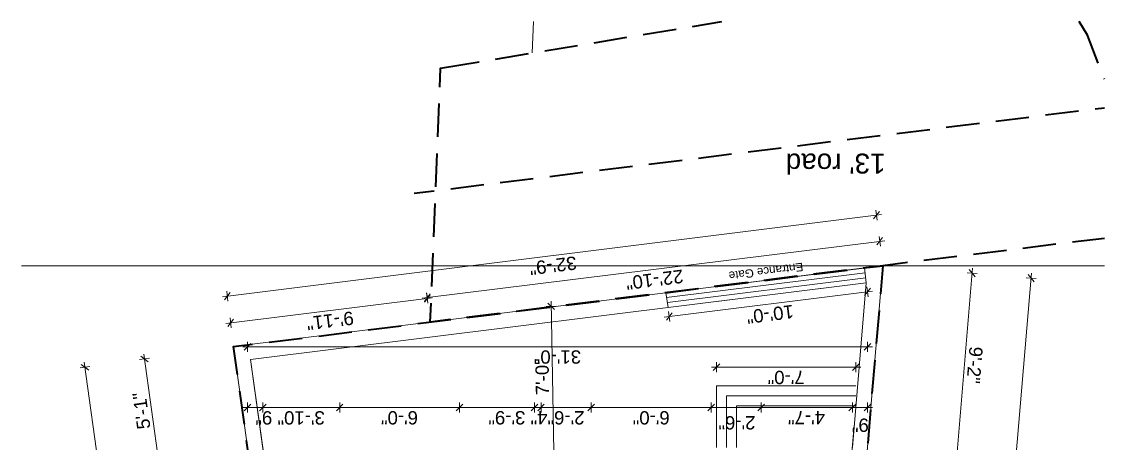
# Model space of a CAD drawing. Header units: inches. Extents: x 45643 to 78083, y -17830 to -3084.
# Drawn here: x 58383 to 59033, y -12659 to -12406 of the extents above; entities that cross this region are included whole.
import ezdxf

# ---------------------------------------------------------------- set-up
doc = ezdxf.new("R2010")
doc.units = ezdxf.units.IN
doc.header["$MEASUREMENT"] = 0
for name, color, linetype in [('PDF_0', 7, 'Continuous'), ('PDF_1. window', 7, 'Continuous'), ('PDF_A-DIM', 7, 'Continuous'), ('PDF_Boundary', 7, 'Continuous'), ('PDF_Dim_plan', 7, 'Continuous'), ('PDF_hatch', 7, 'Continuous'), ('PDF_line', 7, 'Continuous'), ('PDF_T-TEXT', 7, 'Continuous'), ('PDF_Text', 7, 'Continuous'), ('PDF_家具外线', 7, 'Continuous')]:
    doc.layers.add(name, color=color, linetype=linetype)
doc.styles.add('PDF Arial', font='arial.ttf')

msp = doc.modelspace()

# ---------------------------------------------------------------- linework, layer by layer
at = {"layer": 'PDF_0', "lineweight": 9}
for points in [[(58894.39, -12524.19), (58897.87, -12519.69)], [(58896.34, -12539.9), (58899.81, -12535.45)], [(58955.44, -12559), (58951.78, -12554.69)], [(58990.77, -12562.02), (58987.15, -12557.7)], [(58507.87, -12568.37), (58504.39, -12572.82)], [(58628.02, -12569.34), (58624.55, -12573.84)], [(58624.59, -12574.21), (58628.07, -12569.76)], [(58888.97, -12570.31), (58892.44, -12565.86)], [(58509.91, -12584.5), (58506.43, -12588.95)], [(58773.35, -12580.7), (58769.88, -12585.15)], [(58520.34, -12599.05), (58516.35, -12603.04)], [(58888.69, -12603.04), (58892.67, -12599.05)], [(58458.68, -12610.09), (58454.19, -12606.66)], [(58422.9, -12615.05), (58418.4, -12611.62)], [(58802, -12611.34), (58797.97, -12615.37)], [(58881.73, -12615.37), (58885.72, -12611.34)], [(58520.34, -12635.63), (58516.35, -12639.62)], [(58888.64, -12639.62), (58892.67, -12635.63)]]:
    msp.add_lwpolyline(points, dxfattribs=at)
for points in [[(58529.42, -12635.63), (58525.44, -12639.62)], [(58575.64, -12635.63), (58571.66, -12639.62)], [(58647.63, -12635.63), (58643.65, -12639.62)], [(58692.6, -12635.63), (58688.61, -12639.62)], [(58696.59, -12635.63), (58692.6, -12639.62)], [(58726.81, -12635.63), (58722.82, -12639.62)], [(58798.85, -12635.63), (58794.82, -12639.62)], [(58828.84, -12635.63), (58824.85, -12639.62)], [(58883.64, -12635.63), (58879.6, -12639.62)]]:
    msp.add_lwpolyline(points, close=True, dxfattribs=at)
at = {"layer": 'PDF_1. window', "lineweight": 15}
for points in [[(58817.44, -12562.62), (58888.87, -12553.67), (58889.99, -12562.62), (58770.94, -12577.45), (58769.6, -12568.55)], [(58770.02, -12571.52), (58889.24, -12556.68)], [(58889.62, -12559.65), (58770.48, -12574.49)]]:
    msp.add_lwpolyline(points, dxfattribs=at)
at = {"layer": 'PDF_A-DIM', "lineweight": 5}
msp.add_lwpolyline([(59033, -12552.33), (58382.61, -12552.33)], dxfattribs=at)
msp.add_lwpolyline([(58899.91, -12552.33), (58858.23, -13044.59), (58565.44, -13001.15), (58509.91, -12600.96)], close=True, dxfattribs=at)
at = {"layer": 'PDF_A-DIM', "lineweight": 9}
for points in [[(58944.13, -12669.15), (58953.87, -12553.86)], [(58950.62, -12556.59), (58956.6, -12557.1)], [(58629.28, -12571.61), (58505.18, -12587.09)], [(58626.68, -12574.95), (58625.94, -12569.02)], [(58508.52, -12589.69), (58507.78, -12583.76)], [(58893.65, -12601.05), (58515.38, -12601.05)], [(58518.35, -12604.06), (58518.35, -12598.08)], [(58890.68, -12604.06), (58890.68, -12598.08)], [(58459.43, -12607.96), (58453.49, -12608.79)], [(58465.27, -12672.02), (58456.04, -12605.41)]]:
    msp.add_lwpolyline(points, dxfattribs=at)
at = {"layer": 'PDF_Boundary', "lineweight": 40}
for points in [[(58785.64, -12408.62), (58803.3, -12405.7)], [(59029.33, -12430.55), (59022.89, -12413.77), (59017.84, -12405.7)], [(58726.44, -12418.4), (58746.19, -12415.11)], [(58756.06, -12413.49), (58775.76, -12410.24)], [(58696.86, -12423.32), (58716.57, -12420.03)], [(58667.24, -12428.18), (58686.99, -12424.94)], [(58633.77, -12445.01), (58634.19, -12433.65), (58657.37, -12429.85)], [(59033, -12440.24), (59032.9, -12439.87)], [(58632.57, -12474.96), (58633.36, -12454.98)], [(58997.58, -12461.79), (59017.42, -12459.34)], [(59027.39, -12458.08), (59033, -12457.39)], [(58938.06, -12469.16), (58957.9, -12466.71)], [(58967.82, -12465.5), (58987.66, -12463)], [(58878.49, -12476.58), (58898.38, -12474.08)], [(58908.3, -12472.87), (58928.14, -12470.42)], [(58848.73, -12480.24), (58868.57, -12477.79)], [(58631.36, -12504.95), (58632.15, -12484.97)], [(58789.21, -12487.66), (58809.05, -12485.16)], [(58818.97, -12483.95), (58838.81, -12481.49)], [(58729.64, -12495.03), (58749.48, -12492.57)], [(58759.4, -12491.32), (58779.29, -12488.87)], [(58670.12, -12502.4), (58689.96, -12499.94)], [(58699.88, -12498.74), (58719.72, -12496.24)], [(58640.36, -12506.11), (58660.2, -12503.65)], [(58618.48, -12508.8), (58630.39, -12507.32)], [(58630.16, -12534.94), (58630.95, -12514.96)], [(59033, -12535.92), (59013.9, -12538.28)], [(58628.95, -12564.89), (58629.74, -12544.91)], [(58974.17, -12543.15), (58954.33, -12545.61)], [(59003.93, -12539.49), (58984.09, -12541.94)], [(58914.65, -12550.52), (58899.91, -12552.33), (58888.04, -12553.81)], [(58888.5, -12553.72), (58899.91, -12552.33), (58898.47, -12569.25)], [(58944.41, -12546.81), (58924.57, -12549.27)], [(58848.36, -12558.72), (58828.52, -12561.23)], [(58828.98, -12561.18), (58848.82, -12558.68)], [(58878.12, -12555.02), (58858.28, -12557.52)], [(58858.74, -12557.47), (58878.58, -12554.97)], [(58818.6, -12562.48), (58798.71, -12564.94)], [(58799.17, -12564.89), (58819.01, -12562.39)], [(58759.03, -12569.9), (58739.19, -12572.35)], [(58739.65, -12572.31), (58759.49, -12569.85)], [(58788.79, -12566.19), (58768.95, -12568.64)], [(58769.41, -12568.6), (58789.25, -12566.1)], [(58639.98, -12584.73), (58628.07, -12586.21), (58628.53, -12574.9)], [(58699.51, -12577.31), (58679.67, -12579.77)], [(58680.13, -12579.72), (58699.97, -12577.27)], [(58729.27, -12573.61), (58709.43, -12576.06)], [(58709.89, -12576.02), (58729.73, -12573.56)], [(58620.56, -12587.14), (58640.4, -12584.68)], [(58669.75, -12581.02), (58649.91, -12583.53)], [(58650.32, -12583.43), (58670.21, -12580.98)], [(58897.63, -12579.21), (58895.97, -12599.15)], [(58590.8, -12590.85), (58610.64, -12588.39)], [(58531.28, -12598.31), (58551.12, -12595.81)], [(58561.04, -12594.6), (58580.88, -12592.1)], [(58512.27, -12617.78), (58509.91, -12600.96), (58521.36, -12599.52)], [(58895.09, -12609.11), (58893.42, -12629.05)], [(58516.4, -12647.5), (58513.66, -12627.7)], [(58892.58, -12639.01), (58890.87, -12658.95)], [(58520.52, -12677.21), (58517.74, -12657.42)]]:
    msp.add_lwpolyline(points, dxfattribs=at)
at = {"layer": 'PDF_Dim_plan', "lineweight": 9}
for points in [[(58890.31, -12565.08), (58891.05, -12571.06)], [(58893.65, -12567.72), (58768.62, -12583.29)], [(58771.22, -12579.96), (58771.96, -12585.89)], [(58800.1, -12661.64), (58800.01, -12624.5), (58883.77, -12624.6)], [(58806.08, -12661.64), (58805.99, -12630.53), (58883.73, -12630.58)], [(58812.06, -12661.64), (58812.01, -12636.51), (58883.73, -12636.6)]]:
    msp.add_lwpolyline(points, dxfattribs=at)
at = {"layer": 'PDF_hatch', "lineweight": 9}
for points in [[(58518.35, -12640.64), (58518.35, -12634.61)], [(58890.63, -12640.64), (58890.63, -12634.61)], [(58530.44, -12637.62), (58515.33, -12637.62)], [(58576.62, -12637.62), (58524.42, -12637.62)], [(58648.65, -12637.62), (58570.64, -12637.62)], [(58693.57, -12637.62), (58642.63, -12637.62)], [(58697.61, -12637.62), (58687.59, -12637.62)], [(58727.83, -12637.62), (58691.58, -12637.62)], [(58799.82, -12637.62), (58721.85, -12637.62)], [(58829.86, -12637.62), (58793.84, -12637.62)], [(58884.61, -12637.62), (58823.88, -12637.62)], [(58893.65, -12637.62), (58878.63, -12637.62)]]:
    msp.add_lwpolyline(points, dxfattribs=at)
for points in [[(58527.43, -12634.61), (58527.43, -12640.64)], [(58573.65, -12634.61), (58573.65, -12640.64)], [(58645.64, -12634.61), (58645.64, -12640.64)], [(58690.61, -12634.61), (58690.61, -12640.64)], [(58694.59, -12634.61), (58694.59, -12640.64)], [(58724.82, -12634.61), (58724.82, -12640.64)], [(58796.81, -12634.61), (58796.81, -12640.64)], [(58826.85, -12634.61), (58826.85, -12640.64)], [(58881.64, -12634.61), (58881.64, -12640.64)]]:
    msp.add_lwpolyline(points, close=True, dxfattribs=at)
at = {"layer": 'PDF_line', "lineweight": 9}
for points in [[(58690.14, -12405.7), (58689.35, -12424.52)], [(58509.91, -12600.96), (58899.91, -12552.33), (58858.23, -13044.59)], [(58530.4, -12683.05), (58520.11, -12608.74), (58889.99, -12562.62), (58881.64, -12661.64)], [(58703.68, -12576.66), (58697.65, -12576.76)], [(58702.71, -12578.66), (58698.63, -12574.76)], [(58854.38, -12983.35), (58850.07, -13034.25), (58573.42, -12993.23), (58520.11, -12608.74)], [(58892.67, -12637.86), (58863.33, -12984.65)]]:
    msp.add_lwpolyline(points, dxfattribs=at)
for points in [[(58565.44, -13001.15), (58509.91, -12600.96), (58899.91, -12552.33), (58858.23, -13044.59)], [(58899.91, -12552.33), (58858.23, -13044.59), (58565.44, -13001.15), (58509.91, -12600.96)], [(58855.17, -12974.36), (58882.75, -12648.19)]]:
    msp.add_lwpolyline(points, close=True, dxfattribs=at)
at = {"layer": 'PDF_T-TEXT', "lineweight": 9}
for points in [[(58896.48, -12524.93), (58895.73, -12518.95)], [(58503.19, -12570.96), (58899.12, -12521.59)], [(58901.07, -12537.31), (58623.3, -12571.94)], [(58898.47, -12540.65), (58897.73, -12534.71)], [(58947.05, -13055.11), (58989.24, -12556.87)], [(58985.99, -12559.61), (58991.97, -12560.12)], [(58506.52, -12573.56), (58505.78, -12567.63)], [(58626.63, -12574.58), (58625.89, -12568.6)], [(58702.29, -12664.19), (58700.62, -12573.7)], [(58476.58, -13016.5), (58420.25, -12610.37)], [(58423.64, -12612.92), (58417.7, -12613.75)]]:
    msp.add_lwpolyline(points, dxfattribs=at)
at = {"layer": 'PDF_家具外线', "lineweight": 9}
for points in [[(58800.01, -12616.35), (58800.01, -12610.37)], [(58883.73, -12616.35), (58883.73, -12610.37)], [(58886.74, -12613.38), (58796.99, -12613.38)]]:
    msp.add_lwpolyline(points, dxfattribs=at)

# ---------------------------------------------------------------- texts
at = {"layer": 'PDF_Text', "attachment_point": 7, "style": 'PDF Arial'}
for s, insert, char_height, rotation in [("13' road", (58901.62, -12484.8), 12, 180), ('32\'-9"', (58715.48, -12546.48), 8, 187.10277), ('Entrance Gate', (58851.78, -12550.43), 5.0001, 187.08607), ('22\'-10"', (58779.55, -12554.51), 8, 187.14669), ('10\'-0"', (58845.88, -12575.69), 8, 187.11379), ('9\'-11"', (58581.56, -12579.59), 8, 187.11379), ('31\'-0"', (58718.7, -12603.09), 8, 180), ('9\'-2"', (58951.92, -12600.62), 8, 265.21542), ('7\'-0"', (58699.64, -12630.11), 8, 91.07665), ('7\'-0"', (58852.99, -12615.38), 8, 180), ('5\'-1"', (58460.16, -12649.98), 8, 97.89398), ('3\'-10" 9"', (58564.75, -12639.66), 8, 180), ('6\'-0"', (58620.7, -12639.62), 8, 180), ('2\'-6"4" 3\'-9"', (58720.74, -12639.62), 8.0002, 180), ('6\'-0"', (58771.92, -12639.62), 8, 180), ('2\'-6"', (58823.42, -12642.63), 8, 180), ('4\'-7"', (58865.19, -12639.62), 8, 180), ('9"', (58891.52, -12644.07), 8, 180)]:
    msp.add_mtext(s, dxfattribs=dict(at, insert=insert, char_height=char_height, rotation=rotation))

doc.saveas('drawing.dxf')
